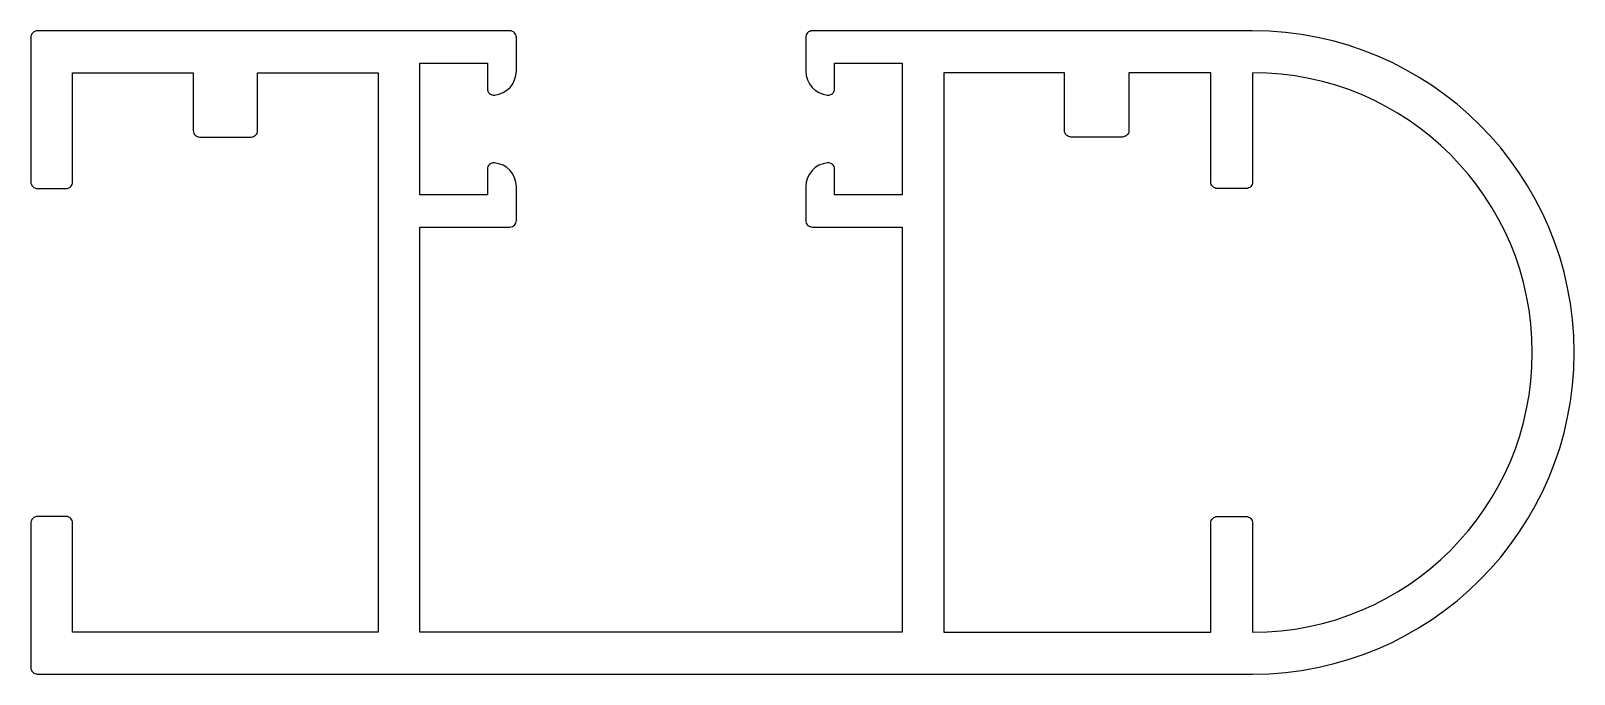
# Model space of a CAD drawing. Extents: x 380.4 to 428.4, y 380.1 to 400.1.
import ezdxf

# ---------------------------------------------------------------- set-up
doc = ezdxf.new("R2010")
doc.units = 0
doc.layers.get('0').update_dxf_attribs({"linetype": 'CONTINUOUS'})

msp = doc.modelspace()

# ---------------------------------------------------------------- linework, layer by layer
at = {"color": 0, "linetype": 'CONTINUOUS', "ltscale": 0.05}
for points in [[(394.646, 399.055), (394.646, 398.257, 0.441135), (394.864, 398.058, 0.387795), (395.546, 398.805), (395.546, 399.855, 0.414214), (395.346, 400.055), (380.646, 400.055, 0.414214), (380.446, 399.855), (380.446, 395.355, 0.414214), (380.646, 395.155), (381.546, 395.155, 0.414214), (381.746, 395.355), (381.746, 398.755), (385.496, 398.755), (385.496, 396.955, 0.414214), (385.696, 396.755), (387.296, 396.755, 0.414214), (387.496, 396.955), (387.496, 398.755), (391.246, 398.755), (391.246, 381.355), (381.746, 381.355), (381.746, 384.755, 0.414214), (381.546, 384.955), (380.646, 384.955, 0.414214), (380.446, 384.755), (380.446, 380.255, 0.414214), (380.646, 380.055), (418.446, 380.055, 1), (418.446, 400.055), (404.746, 400.055, 0.414214), (404.546, 399.855), (404.546, 398.805, 0.387795), (405.228, 398.058, 0.441135), (405.446, 398.257), (405.446, 399.055), (407.546, 399.055), (407.546, 394.955), (405.446, 394.955), (405.446, 395.752, 0.441135), (405.228, 395.952, 0.387795), (404.546, 395.205), (404.546, 394.155, 0.414214), (404.746, 393.955), (407.546, 393.955), (407.546, 381.355), (392.546, 381.355), (392.546, 393.955), (395.346, 393.955, 0.414214), (395.546, 394.155), (395.546, 395.205, 0.387795), (394.864, 395.952, 0.441135), (394.646, 395.752), (394.646, 394.955), (392.546, 394.955), (392.546, 399.055)], [(417.146, 398.755), (414.596, 398.755), (414.596, 396.955, -0.414214), (414.396, 396.755), (412.796, 396.755, -0.414214), (412.596, 396.955), (412.596, 398.755), (408.846, 398.755), (408.846, 381.355), (417.146, 381.355), (417.146, 384.755, -0.414214), (417.346, 384.955), (418.246, 384.955, -0.414214), (418.446, 384.755), (418.446, 381.355, 1), (418.446, 398.755), (418.446, 395.355, -0.414214), (418.246, 395.155), (417.346, 395.155, -0.414214), (417.146, 395.355)]]:
    msp.add_lwpolyline(points, format="xyb", close=True, dxfattribs=at)

doc.saveas('drawing.dxf')
